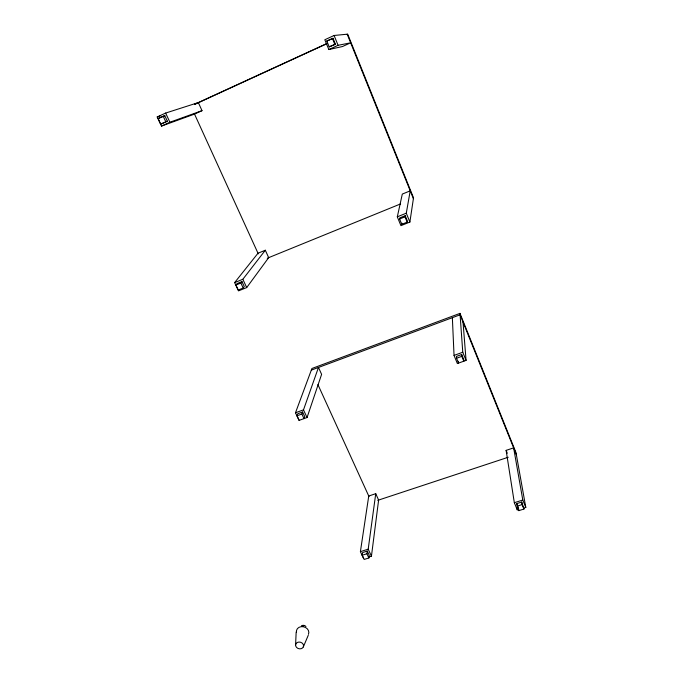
<?xml version="1.0" encoding="UTF-8"?>
<svg xmlns="http://www.w3.org/2000/svg" width="683" height="683" viewBox="0 0 683 683"><rect width="100%" height="100%" fill="white"/><g stroke="black" fill="none" stroke-linecap="round" stroke-linejoin="round"><path stroke-width="1.02" d="M295.602 644.786L296.166 631.912M368.521 557.08L371.441 556.158L378.621 500.058L375.735 493.689L368.743 496.012L360.402 551.651L363.655 558.617M368.871 557.96L369.23 555.262L367.283 551.07L362.605 552.556L362.221 555.236L364.184 559.437L368.871 557.96L366.916 553.751L367.283 551.07M371.441 556.158L368.197 549.175L375.735 493.689M409.885 222.06L406.283 213.198L410.218 190.839L402.304 194.083L397.31 216.827L400.921 225.655L409.885 222.06L413.514 197.822L347.69 34.15L334.089 35.482L324.826 39.751L328.83 49.543L342.524 46.521L350.661 42.807L338.085 45.309L328.83 49.543M407.179 222.146L407.367 221.01L405.207 215.7L399.828 217.877L399.598 218.995L401.775 224.323L407.179 222.146L405.01 216.81L405.207 215.7M401.775 224.323L401.988 223.179M308.238 635.335L303.303 646.972A4.038 3.355 15.2 0 1 296.473 647.33A4.038 3.355 15.2 0 1 298.958 642.054A4.038 3.355 15.2 0 1 303.303 646.972M307.051 417.526L321.608 374.352L318.474 367.454L303.491 409.868L307.051 417.526L299.043 420.395L295.483 412.771L311.918 368.496L459.992 313.377L515.972 452.573L525.799 507.418L523.921 508.015M302.603 411.986L304.738 416.57L304.02 418.653L301.869 414.043L302.603 411.986L297.797 413.719L297.037 415.793L299.188 420.395M246.7 287.586L268.675 257.653L265.311 250.234L257.995 253.231L234.636 282.6L238.504 290.873L246.7 287.586L242.841 279.279L265.311 250.234M243.199 288.038L244.283 286.587L241.97 281.609L237.044 283.599L235.925 285.033L238.256 290.027L243.199 288.038L240.868 283.035L241.97 281.609M157.201 116.955L165.636 113.062L198.335 102.57L202.014 110.663L194.518 114.087L161.47 126.09L157.201 116.955L160.172 115.99M158.106 118.552L164.799 115.683L167.361 121.181L162.298 123.495L160.684 124.067L158.106 118.552L164.799 115.683M326.79 40.954L333.031 38.308L335.43 44.199L329.206 46.871L326.79 40.954L327.473 40.86M328.403 40.434L333.031 38.308M194.587 104.286L326.926 43.507M194.996 104.268L326.423 43.917M160.684 124.067L167.361 121.181M329.206 46.871L335.43 44.199M161.47 126.09L169.896 122.231L202.014 110.663M267.292 258.217L400.545 203.927M234.636 282.6L242.841 279.279M397.31 216.827L406.283 213.198M235.925 285.033L240.868 283.035M399.598 218.995L405.01 216.81M311.311 370.118L460.086 314.795L516.331 454.579M295.483 412.771L303.491 409.868M463.023 322.077L466.071 360.385L457.354 363.518L454.041 355.408L462.767 352.249L459.992 313.377M461.682 354.511L461.802 356.347L463.8 361.247L463.663 359.386L461.682 354.511L456.449 356.406L456.543 358.242L458.541 363.134L458.438 361.273M297.037 415.793L301.869 414.043M456.543 358.242L461.802 356.347M517.022 508.007L517.355 510.09L514.333 502.705L506.12 450.37L513.633 447.877L522.794 500.024L525.799 507.418M377.716 500.357L508.237 457.251M360.402 551.651L368.197 549.175M514.333 502.705L522.794 500.024M516.63 503.653L521.701 502.039L523.955 509.031L518.858 510.636L516.63 503.653L518.081 507.196M362.221 555.236L366.916 553.751M517.04 506.188L522.136 504.575L521.701 502.039M163.194 116.212L165.773 121.736M165.636 113.062L169.896 122.231M194.365 113.745L258.285 253.863M317.919 384.597L368.999 496.567M334.089 35.482L338.085 45.309M462.767 352.249L466.071 360.385M332.382 38.385L334.798 44.31M522.136 504.575L523.955 509.031M506.12 450.37L507.281 453.239M347.195 34.201L413.386 198.702M518.44 508.084L518.858 510.636M452.359 317.663L454.041 355.408M301.562 625.773A3.142 2.63 15.2 0 1 305.933 626.507M302.125 626.029A3.142 2.63 15.2 0 1 303.713 625.935M296.482 632.296A6.284 5.251 15.2 0 1 303.278 626.721A6.284 5.251 15.2 0 1 308.426 634.311"/></g></svg>
